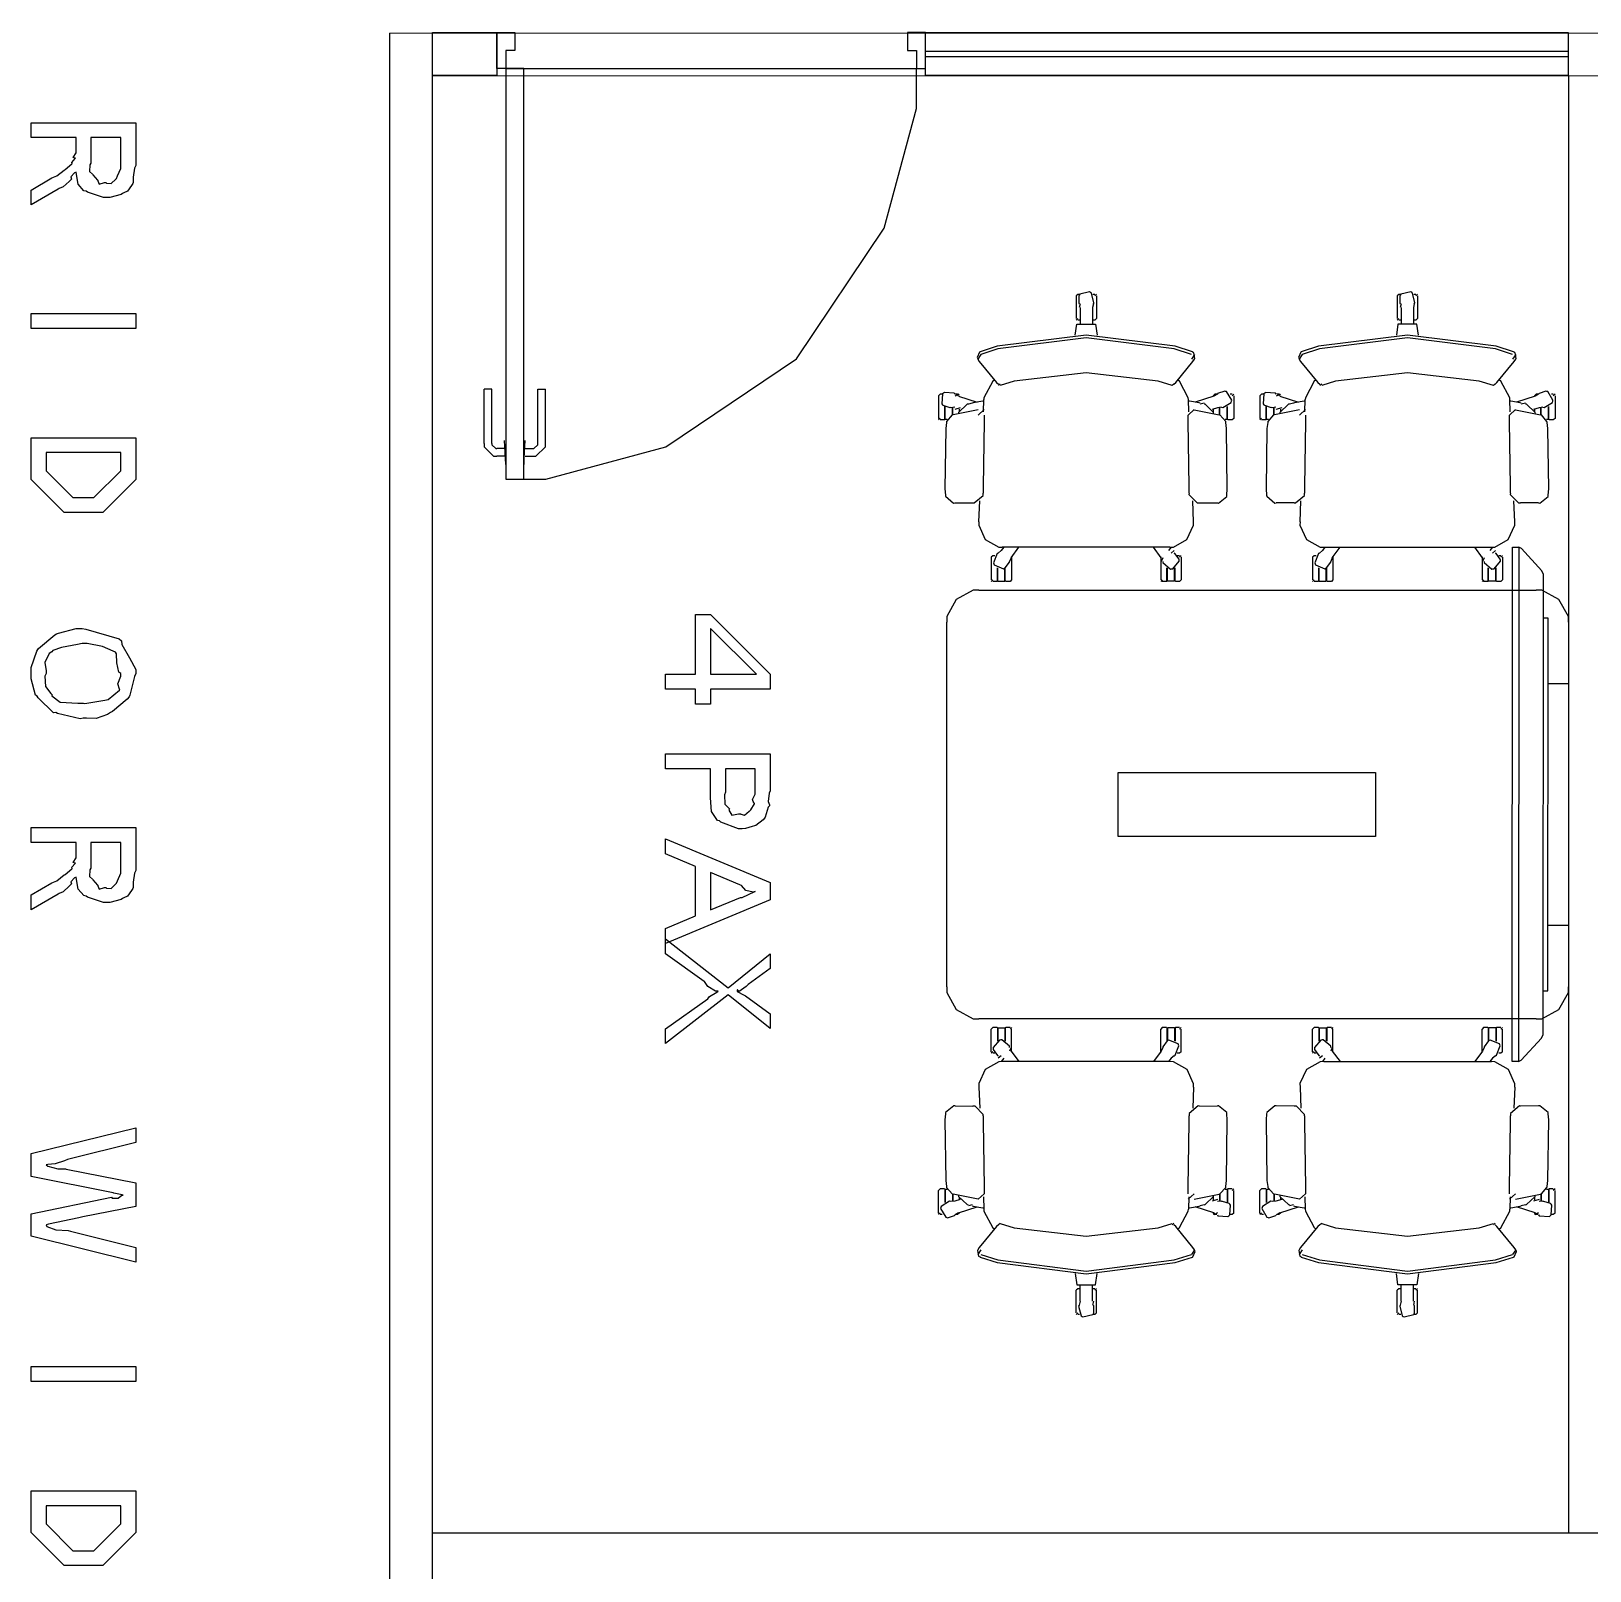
# Model space of a CAD drawing. Extents: x 0 to 23.4, y 0 to 16.5.
# Drawn here: x 12.298 to 13.252, y 6.507 to 7.45 of the extents above; entities that cross this region are included whole.
import ezdxf

# ---------------------------------------------------------------- set-up
doc = ezdxf.new("R2010")
doc.units = 0
doc.layers.get('0').update_dxf_attribs({"linetype": 'CONTINUOUS'})

msp = doc.modelspace()

# ---------------------------------------------------------------- linework, layer by layer
at = {"color": 0}
for points in [[(12.5175, 7.44894), (18.6996, 7.45008)], [(12.5175, 7.44894), (12.5175, 3.95281)], [(12.5438, 7.44894), (12.5438, 3.95281)], [(13.2393, 7.44911), (12.8458, 7.44911)], [(12.8458, 7.42285), (12.8458, 7.44911)], [(13.2393, 7.42285), (13.2393, 7.44911)], [(13.2393, 7.43756), (12.8458, 7.43756)], [(13.2393, 7.4344), (12.8458, 7.4344)], [(12.5888, 7.17578), (12.6133, 7.17578), (12.6867, 7.19558), (12.7667, 7.24946), (12.8205, 7.32943), (12.8403, 7.40283), (12.8403, 7.42731)], [(12.5888, 7.42731), (12.8403, 7.42731)], [(12.5438, 7.42275), (18.6996, 7.42383)], [(13.2393, 7.42285), (12.8458, 7.42285)], [(13.2393, 7.42285), (13.2393, 6.53049)], [(12.9485, 7.28321), (12.9488, 7.28381), (12.9474, 7.28976), (12.9468, 7.2901), (12.9462, 7.29047), (12.9402, 7.28901), (12.9399, 7.28842), (12.9396, 7.28803), (12.9396, 7.28364), (12.9399, 7.28321)], [(13.145, 7.28321), (13.1453, 7.28381), (13.1439, 7.28976), (13.1434, 7.2901), (13.1428, 7.29047), (13.1368, 7.28901), (13.1364, 7.28842), (13.1362, 7.28803), (13.1362, 7.28364), (13.1364, 7.28321)], [(12.9389, 7.2889), (12.9379, 7.28797)], [(12.9379, 7.28797), (12.9379, 7.27408)], [(12.9401, 7.2889), (12.9389, 7.2889)], [(12.9404, 7.28321), (12.9399, 7.28082)], [(12.9485, 7.28321), (12.9479, 7.28082)], [(12.9494, 7.2889), (12.9482, 7.2889)], [(12.9504, 7.2889), (12.9494, 7.28797)], [(12.9504, 7.28797), (12.9504, 7.27408)], [(13.1355, 7.2889), (13.1345, 7.28797)], [(13.1345, 7.28797), (13.1345, 7.27408)], [(13.1367, 7.2889), (13.1355, 7.2889)], [(13.137, 7.28321), (13.1364, 7.28082)], [(13.145, 7.28321), (13.1445, 7.28082)], [(13.146, 7.2889), (13.1448, 7.2889)], [(13.147, 7.2889), (13.146, 7.28797)], [(13.147, 7.28797), (13.147, 7.27408)], [(12.9389, 7.27408), (12.9379, 7.27317)], [(12.9404, 7.27317), (12.9389, 7.27317)], [(12.9404, 7.28082), (12.9404, 7.27072)], [(12.9479, 7.28082), (12.948, 7.27072)], [(12.9494, 7.27317), (12.948, 7.27317)], [(12.9504, 7.27408), (12.9494, 7.27317)], [(13.1355, 7.27408), (13.1345, 7.27317)], [(13.1369, 7.27317), (13.1355, 7.27317)], [(13.137, 7.28082), (13.1369, 7.27072)], [(13.1445, 7.28082), (13.1445, 7.27072)], [(13.146, 7.27317), (13.1445, 7.27317)], [(13.147, 7.27408), (13.146, 7.27317)], [(13.0091, 7.25375), (12.9985, 7.25722), (12.9441, 7.26406), (12.8897, 7.25722), (12.8791, 7.25375)], [(13.0086, 7.25217), (12.998, 7.25558), (12.9441, 7.26237), (12.8901, 7.25558), (12.8797, 7.25217)], [(12.9373, 7.26389), (12.9383, 7.27072), (12.9499, 7.27072), (12.9509, 7.26389)], [(13.2058, 7.25375), (13.1952, 7.25722), (13.1408, 7.26406), (13.0864, 7.25722), (13.0758, 7.25375)], [(13.2052, 7.25217), (13.1948, 7.25558), (13.1408, 7.26237), (13.0869, 7.25558), (13.0764, 7.25217)], [(13.1476, 7.26389), (13.1466, 7.27072), (13.135, 7.27072), (13.134, 7.26389)], [(12.8791, 7.25375), (12.8788, 7.25364), (12.8773, 7.25032), (12.8775, 7.24994), (12.8775, 7.24989), (12.8777, 7.2494), (12.8778, 7.24935)], [(13.0104, 7.24935), (13.0106, 7.24972), (13.01, 7.25319), (13.0097, 7.25342), (13.0096, 7.25347), (13.0091, 7.25375), (13.0091, 7.25375)], [(13.0758, 7.25375), (13.0755, 7.25364), (13.074, 7.25032), (13.0742, 7.24994), (13.0742, 7.24989), (13.0744, 7.2494), (13.0745, 7.24935)], [(13.2071, 7.24935), (13.2074, 7.24972), (13.2067, 7.25319), (13.2064, 7.25342), (13.2063, 7.25347), (13.2058, 7.25375), (13.2058, 7.25375)], [(12.8797, 7.25217), (12.8778, 7.24935)], [(12.8778, 7.24935), (12.8786, 7.24794), (12.8892, 7.23508), (12.8905, 7.23394)], [(12.9977, 7.23394), (12.9989, 7.23508), (13.0095, 7.24794), (13.0104, 7.24935)], [(13.0104, 7.25217), (13.0086, 7.24935)], [(13.0764, 7.25217), (13.0745, 7.24935)], [(13.0745, 7.24935), (13.0754, 7.24794), (13.0859, 7.23508), (13.0872, 7.23394)], [(13.1944, 7.23394), (13.1956, 7.23508), (13.2062, 7.24794), (13.2071, 7.24935)], [(13.2071, 7.25217), (13.2052, 7.24935)], [(12.8879, 7.23649), (12.8869, 7.23579), (12.8815, 7.22569), (12.8814, 7.2245)], [(12.8915, 7.23394), (12.8905, 7.23324)], [(12.9967, 7.23324), (12.9881, 7.23583), (12.9441, 7.241), (12.9001, 7.23583), (12.8915, 7.23324)], [(12.9977, 7.23394), (12.9967, 7.23324)], [(13.0067, 7.2245), (13.0066, 7.22569), (13.0012, 7.23574), (13.0003, 7.23643)], [(13.0846, 7.23643), (13.0837, 7.23574), (13.0783, 7.22569), (13.0782, 7.2245)], [(13.0883, 7.23394), (13.0872, 7.23324)], [(13.1934, 7.23324), (13.1848, 7.23583), (13.1408, 7.241), (13.0968, 7.23583), (13.0883, 7.23324)], [(13.1944, 7.23394), (13.1934, 7.23324)], [(13.2035, 7.2245), (13.2034, 7.22569), (13.198, 7.23579), (13.1971, 7.23649)], [(12.5755, 7.19764), (12.5755, 7.2309)], [(12.5803, 7.2309), (12.5755, 7.2309)], [(12.5803, 7.19764), (12.5803, 7.2309)], [(12.6083, 7.19764), (12.6083, 7.2309)], [(12.6083, 7.2309), (12.6131, 7.2309)], [(12.6131, 7.19764), (12.6131, 7.2309)], [(12.8548, 7.22775), (12.8537, 7.22683)], [(12.8537, 7.22683), (12.8537, 7.21294)], [(12.856, 7.22775), (12.8548, 7.22775)], [(12.8638, 7.22792), (12.8633, 7.22846), (12.8573, 7.22894), (12.8568, 7.22846), (12.8562, 7.22803), (12.8557, 7.22194), (12.8562, 7.2214), (12.8564, 7.22108), (12.8607, 7.21967), (12.8612, 7.21978)], [(12.8659, 7.22792), (12.8638, 7.22667)], [(12.8653, 7.22775), (12.8641, 7.22775)], [(12.8663, 7.22775), (12.8653, 7.22683)], [(12.8659, 7.22667), (12.8773, 7.22304)], [(12.8663, 7.22683), (12.8663, 7.22651)], [(12.8813, 7.22368), (12.8808, 7.22364), (12.8749, 7.22254), (12.8744, 7.22239)], [(12.8812, 7.21696), (12.8815, 7.2245)], [(13.007, 7.21696), (13.0067, 7.2245)], [(13.0138, 7.22239), (13.0132, 7.22254), (13.0074, 7.22364), (13.0068, 7.22368)], [(13.0223, 7.22667), (13.0108, 7.22304)], [(13.0229, 7.22775), (13.0219, 7.22683)], [(13.0219, 7.22683), (13.0219, 7.22651)], [(13.0244, 7.22792), (13.0223, 7.22667)], [(13.0241, 7.22775), (13.0229, 7.22775)], [(13.027, 7.21978), (13.0277, 7.21962), (13.0329, 7.22282), (13.0331, 7.22347), (13.0332, 7.22418), (13.03, 7.22939), (13.0293, 7.22954), (13.0289, 7.22965), (13.0246, 7.22831), (13.0244, 7.22792)], [(13.0335, 7.22775), (13.0323, 7.22775)], [(13.0344, 7.22775), (13.0335, 7.22683)], [(13.0344, 7.22683), (13.0344, 7.21294)], [(13.0514, 7.22775), (13.0505, 7.22683)], [(13.0505, 7.22683), (13.0505, 7.21294)], [(13.0527, 7.22775), (13.0514, 7.22775)], [(13.0605, 7.22792), (13.0601, 7.22846), (13.0539, 7.22894), (13.0534, 7.22846), (13.0529, 7.22803), (13.0524, 7.22194), (13.0529, 7.2214), (13.0532, 7.22108), (13.0574, 7.21967), (13.0579, 7.21978)], [(13.0626, 7.22792), (13.0605, 7.22667)], [(13.062, 7.22775), (13.0608, 7.22775)], [(13.063, 7.22775), (13.062, 7.22683)], [(13.0626, 7.22667), (13.0741, 7.22304)], [(13.063, 7.22683), (13.063, 7.22651)], [(13.0781, 7.22368), (13.0775, 7.22364), (13.0717, 7.22254), (13.0711, 7.22239)], [(13.0779, 7.21696), (13.0782, 7.2245)], [(13.2037, 7.21696), (13.2034, 7.2245)], [(13.2105, 7.22239), (13.2099, 7.22254), (13.2041, 7.22364), (13.2036, 7.22368)], [(13.219, 7.22667), (13.2076, 7.22304)], [(13.2196, 7.22775), (13.2186, 7.22683)], [(13.2186, 7.22683), (13.2186, 7.22651)], [(13.2211, 7.22792), (13.219, 7.22667)], [(13.2209, 7.22775), (13.2196, 7.22775)], [(13.2237, 7.21978), (13.2244, 7.21962), (13.2296, 7.22282), (13.2298, 7.22347), (13.2299, 7.22418), (13.2267, 7.22939), (13.2261, 7.22954), (13.2256, 7.22965), (13.2214, 7.22831), (13.2211, 7.22792)], [(13.2301, 7.22775), (13.2289, 7.22775)], [(13.2312, 7.22775), (13.2301, 7.22683)], [(13.2312, 7.22683), (13.2312, 7.21294)], [(12.8576, 7.21229), (12.8576, 7.22026)], [(12.8578, 7.21229), (12.8578, 7.22017)], [(12.8627, 7.21522), (12.8621, 7.21511), (12.8586, 7.21115), (12.8586, 7.21056)], [(12.8636, 7.21983), (12.8612, 7.21957)], [(12.8622, 7.21511), (12.8622, 7.21983)], [(12.8625, 7.21517), (12.8625, 7.21983)], [(12.878, 7.21832), (12.8627, 7.21522)], [(12.867, 7.21957), (12.8636, 7.21843)], [(12.872, 7.22179), (12.8712, 7.22162), (12.866, 7.21664), (12.8658, 7.21588)], [(12.8663, 7.21869), (12.8663, 7.21701)], [(12.8744, 7.22239), (12.872, 7.22179)], [(12.8817, 7.21838), (12.878, 7.21506)], [(12.8817, 7.21506), (12.8816, 7.2111), (12.8811, 7.17128), (12.8811, 7.16726)], [(13.0102, 7.21838), (13.0065, 7.21506)], [(13.0071, 7.16726), (13.0071, 7.17128), (13.0066, 7.2111), (13.0065, 7.21506)], [(13.0102, 7.21832), (13.0255, 7.21522)], [(13.0163, 7.22239), (13.0138, 7.22179)], [(13.0223, 7.21588), (13.0221, 7.21664), (13.017, 7.22162), (13.0163, 7.22179)], [(13.0246, 7.21957), (13.0212, 7.21843)], [(13.0219, 7.21869), (13.0219, 7.21701)], [(13.027, 7.21983), (13.0246, 7.21957)], [(13.0296, 7.21056), (13.0296, 7.21115), (13.026, 7.21511), (13.0255, 7.21522)], [(13.0258, 7.21517), (13.0258, 7.21983)], [(13.026, 7.21511), (13.026, 7.21983)], [(13.0304, 7.21229), (13.0304, 7.22017)], [(13.0307, 7.21229), (13.0307, 7.22026)], [(13.0543, 7.21229), (13.0543, 7.22026)], [(13.0545, 7.21229), (13.0545, 7.22017)], [(13.0594, 7.21522), (13.0588, 7.21511), (13.0553, 7.21115), (13.0553, 7.21056)], [(13.0603, 7.21983), (13.0579, 7.21957)], [(13.0589, 7.21511), (13.0589, 7.21983)], [(13.0592, 7.21517), (13.0592, 7.21983)], [(13.0748, 7.21832), (13.0594, 7.21522)], [(13.0638, 7.21957), (13.0603, 7.21843)], [(13.0686, 7.22179), (13.0679, 7.22162), (13.0627, 7.21664), (13.0626, 7.21588)], [(13.063, 7.21869), (13.063, 7.21701)], [(13.0711, 7.22239), (13.0686, 7.22179)], [(13.0784, 7.21838), (13.0748, 7.21506)], [(13.0784, 7.21506), (13.0783, 7.2111), (13.0778, 7.17128), (13.0778, 7.16726)], [(13.2069, 7.21838), (13.2032, 7.21506)], [(13.2038, 7.16726), (13.2038, 7.17128), (13.2033, 7.2111), (13.2032, 7.21506)], [(13.2069, 7.21832), (13.2222, 7.21522)], [(13.213, 7.22239), (13.2105, 7.22179)], [(13.2191, 7.21588), (13.2189, 7.21664), (13.2137, 7.22162), (13.213, 7.22179)], [(13.2214, 7.21957), (13.2179, 7.21843)], [(13.2186, 7.21869), (13.2186, 7.21701)], [(13.2237, 7.21983), (13.2214, 7.21957)], [(13.2263, 7.21056), (13.2262, 7.21115), (13.2228, 7.21511), (13.2222, 7.21522)], [(13.2224, 7.21517), (13.2224, 7.21983)], [(13.2227, 7.21511), (13.2227, 7.21983)], [(13.2271, 7.21229), (13.2271, 7.22017)], [(13.2274, 7.21229), (13.2274, 7.22026)], [(12.8548, 7.21294), (12.8537, 7.21203)], [(12.8573, 7.21203), (12.8548, 7.21203)], [(12.8576, 7.21229), (12.8573, 7.21203)], [(12.8586, 7.21056), (12.8582, 7.20688), (12.8576, 7.16982), (12.8579, 7.16607)], [(12.859, 7.21229), (12.8578, 7.21229)], [(13.0304, 7.21229), (13.0292, 7.21229)], [(13.0303, 7.16607), (13.0305, 7.16982), (13.03, 7.20688), (13.0296, 7.21056)], [(13.0309, 7.21229), (13.0307, 7.21203)], [(13.0335, 7.21203), (13.0309, 7.21203)], [(13.0344, 7.21294), (13.0335, 7.21203)], [(13.0514, 7.21294), (13.0505, 7.21203)], [(13.054, 7.21203), (13.0514, 7.21203)], [(13.0543, 7.21229), (13.054, 7.21203)], [(13.0553, 7.21056), (13.0548, 7.20688), (13.0543, 7.16982), (13.0546, 7.16607)], [(13.0557, 7.21229), (13.0545, 7.21229)], [(13.2271, 7.21229), (13.2259, 7.21229)], [(13.227, 7.16607), (13.2273, 7.16982), (13.2267, 7.20688), (13.2263, 7.21056)], [(13.2276, 7.21229), (13.2274, 7.21203)], [(13.2301, 7.21203), (13.2276, 7.21203)], [(13.2312, 7.21294), (13.2301, 7.21203)], [(12.5755, 7.19764), (12.5755, 7.19569), (12.5813, 7.18978), (12.5833, 7.18978)], [(12.5803, 7.19764), (12.5803, 7.19689), (12.5826, 7.19461), (12.5833, 7.19461)], [(12.5888, 7.19954), (12.5888, 7.18485), (12.5879, 7.19954)], [(12.5998, 7.19954), (12.5998, 7.18485), (12.6006, 7.19954)], [(12.6053, 7.18978), (12.6072, 7.18978), (12.6131, 7.19569), (12.6131, 7.19764)], [(12.6053, 7.19461), (12.606, 7.19461), (12.6083, 7.19689), (12.6083, 7.19764)], [(12.5879, 7.19461), (12.5833, 7.19461)], [(12.5879, 7.18978), (12.5833, 7.18978)], [(12.6006, 7.19461), (12.6053, 7.19461)], [(12.6006, 7.18978), (12.6053, 7.18978)], [(12.8748, 7.16135), (12.8755, 7.16129), (12.881, 7.1659), (12.8811, 7.16667), (12.8811, 7.16672), (12.8811, 7.16715), (12.8811, 7.16726)], [(13.0071, 7.16726), (13.007, 7.16644), (13.012, 7.1614), (13.0128, 7.16135), (13.0129, 7.16135), (13.0132, 7.16135), (13.0134, 7.16135)], [(13.0715, 7.16135), (13.0723, 7.16129), (13.0777, 7.1659), (13.0778, 7.16667), (13.0778, 7.16672), (13.0778, 7.16715), (13.0778, 7.16726)], [(13.2038, 7.16726), (13.2037, 7.16644), (13.2087, 7.1614), (13.2095, 7.16135), (13.2096, 7.16135), (13.21, 7.16135), (13.2101, 7.16135)], [(12.8579, 7.16607), (12.858, 7.16536), (12.8629, 7.16118), (12.8637, 7.16124), (12.8637, 7.16124), (12.8638, 7.16124), (12.8638, 7.16124)], [(12.8638, 7.16124), (12.8748, 7.16135)], [(12.8784, 7.14968), (12.8789, 7.1626)], [(13.0098, 7.14968), (13.0093, 7.1626)], [(13.0134, 7.16135), (13.0245, 7.16124)], [(13.0245, 7.16124), (13.0252, 7.16118), (13.0302, 7.16525), (13.0303, 7.16596), (13.0303, 7.16596), (13.0303, 7.16607), (13.0303, 7.16607)], [(13.0546, 7.16607), (13.0547, 7.16536), (13.0596, 7.16118), (13.0604, 7.16124), (13.0604, 7.16124), (13.0604, 7.16124), (13.0604, 7.16124)], [(13.0715, 7.16135), (13.0604, 7.16124)], [(13.0751, 7.14968), (13.0756, 7.1626)], [(13.2065, 7.14968), (13.206, 7.1626)], [(13.2211, 7.16124), (13.2101, 7.16135)], [(13.2211, 7.16124), (13.2218, 7.16118), (13.2269, 7.16525), (13.227, 7.16596), (13.227, 7.16596), (13.227, 7.16607), (13.227, 7.16607)], [(12.8784, 7.14968), (12.8783, 7.14763), (12.8823, 7.13894), (12.8906, 7.13422), (12.8927, 7.13411), (12.8927, 7.13411), (12.8927, 7.13411), (12.8927, 7.13411)], [(12.9954, 7.13411), (12.9975, 7.13422), (13.0058, 7.13894), (13.0099, 7.14757), (13.0098, 7.14963), (13.0098, 7.14963), (13.0098, 7.14968), (13.0098, 7.14968)], [(13.0751, 7.14968), (13.075, 7.14763), (13.079, 7.13894), (13.0873, 7.13422), (13.0894, 7.13411), (13.0894, 7.13411), (13.0895, 7.13411), (13.0895, 7.13411)], [(13.1922, 7.13411), (13.1942, 7.13422), (13.2025, 7.13894), (13.2066, 7.14757), (13.2065, 7.14963), (13.2065, 7.14963), (13.2065, 7.14968), (13.2065, 7.14968)], [(12.8869, 7.12896), (12.8859, 7.12799)], [(12.8882, 7.12896), (12.8869, 7.12896)], [(12.8903, 7.13049), (12.8896, 7.13021), (12.8873, 7.12457), (12.8876, 7.12392), (12.8878, 7.12332), (12.8934, 7.12099), (12.8941, 7.12121), (12.8945, 7.12142), (12.8971, 7.125), (12.8972, 7.12543)], [(12.8921, 7.13206), (12.8903, 7.13049)], [(12.8936, 7.13411), (12.8921, 7.13206)], [(12.9954, 7.13411), (12.8926, 7.13411)], [(12.8981, 7.12765), (12.9029, 7.13411)], [(12.9901, 7.12765), (12.9853, 7.13411)], [(12.991, 7.12543), (12.991, 7.12478), (12.9957, 7.12076), (12.9964, 7.12082), (12.9971, 7.12088), (13.0011, 7.1256), (13.001, 7.12625), (13.001, 7.12674), (12.9984, 7.13032), (12.9979, 7.13049)], [(12.9961, 7.13411), (12.9946, 7.13206)], [(12.9979, 7.13206), (12.9961, 7.13049)], [(13.0013, 7.12896), (12.9999, 7.12896)], [(13.0023, 7.12896), (13.0013, 7.12799)], [(13.0837, 7.12896), (13.0826, 7.12799)], [(13.085, 7.12896), (13.0837, 7.12896)], [(13.087, 7.13049), (13.0863, 7.13021), (13.084, 7.12457), (13.0842, 7.12392), (13.0845, 7.12332), (13.0902, 7.12099), (13.0908, 7.12121), (13.0913, 7.12142), (13.0939, 7.125), (13.0939, 7.12543)], [(13.0888, 7.13206), (13.087, 7.13049)], [(13.0903, 7.13411), (13.0888, 7.13206)], [(13.0895, 7.13411), (13.1923, 7.13411)], [(13.0948, 7.12765), (13.0996, 7.13411)], [(13.1868, 7.12765), (13.182, 7.13411)], [(13.1877, 7.12543), (13.1878, 7.12478), (13.1924, 7.12076), (13.1931, 7.12082), (13.1938, 7.12088), (13.1977, 7.1256), (13.1977, 7.12625), (13.1976, 7.12674), (13.1951, 7.13032), (13.1947, 7.13049)], [(13.1928, 7.13411), (13.1913, 7.13206)], [(13.1947, 7.13206), (13.1928, 7.13049)], [(13.198, 7.12896), (13.1967, 7.12896)], [(13.199, 7.12896), (13.198, 7.12799)], [(13.2088, 6.81917), (13.205, 6.81917), (13.2052, 7.13417), (13.209, 7.13417)], [(13.209, 7.13417), (13.2088, 6.81917)], [(13.2238, 7.11789), (13.2231, 7.11968), (13.2107, 7.13336), (13.209, 7.13417)], [(12.8859, 7.12799), (12.8859, 7.11415)], [(12.8898, 7.11344), (12.8898, 7.12147)], [(12.89, 7.11344), (12.89, 7.12131)], [(12.8944, 7.11344), (12.8944, 7.12131)], [(12.8946, 7.11344), (12.8946, 7.12147)], [(12.8981, 7.12765), (12.8972, 7.12543)], [(12.8984, 7.12815), (12.8984, 7.11415)], [(12.9898, 7.12815), (12.9898, 7.11415)], [(12.991, 7.12765), (12.9901, 7.12543)], [(12.9935, 7.11344), (12.9935, 7.12147)], [(12.9938, 7.11344), (12.9938, 7.12131)], [(12.9982, 7.11344), (12.9982, 7.12131)], [(12.9985, 7.11344), (12.9985, 7.12147)], [(13.0023, 7.12799), (13.0023, 7.11415)], [(13.0826, 7.12799), (13.0826, 7.11415)], [(13.0865, 7.11344), (13.0865, 7.12147)], [(13.0867, 7.11344), (13.0867, 7.12131)], [(13.0911, 7.11344), (13.0911, 7.12131)], [(13.0914, 7.11344), (13.0914, 7.12147)], [(13.0948, 7.12765), (13.0939, 7.12543)], [(13.0952, 7.12815), (13.0952, 7.11415)], [(13.1865, 7.12815), (13.1865, 7.11415)], [(13.1877, 7.12765), (13.1868, 7.12543)], [(13.1903, 7.11344), (13.1903, 7.12147)], [(13.1905, 7.11344), (13.1905, 7.12131)], [(13.1949, 7.11344), (13.1949, 7.12131)], [(13.1952, 7.11344), (13.1952, 7.12147)], [(13.199, 7.12799), (13.199, 7.11415)], [(12.8869, 7.11415), (12.8859, 7.11317)], [(12.8895, 7.11317), (12.8869, 7.11317)], [(12.8898, 7.11344), (12.8895, 7.11317)], [(12.89, 7.11344), (12.8944, 7.11344)], [(12.8949, 7.11344), (12.8946, 7.11317)], [(12.8975, 7.11317), (12.8949, 7.11317)], [(12.8984, 7.11415), (12.8975, 7.11317)], [(12.9907, 7.11415), (12.9898, 7.11317)], [(12.9933, 7.11317), (12.9907, 7.11317)], [(12.9935, 7.11344), (12.9933, 7.11317)], [(12.9982, 7.11344), (12.9938, 7.11344)], [(12.9987, 7.11344), (12.9985, 7.11317)], [(13.0013, 7.11317), (12.9987, 7.11317)], [(13.0023, 7.11415), (13.0013, 7.11317)], [(13.0837, 7.11415), (13.0826, 7.11317)], [(13.0862, 7.11317), (13.0837, 7.11317)], [(13.0865, 7.11344), (13.0862, 7.11317)], [(13.0867, 7.11344), (13.0911, 7.11344)], [(13.0916, 7.11344), (13.0914, 7.11317)], [(13.0942, 7.11317), (13.0916, 7.11317)], [(13.0952, 7.11415), (13.0942, 7.11317)], [(13.1874, 7.11415), (13.1865, 7.11317)], [(13.19, 7.11317), (13.1874, 7.11317)], [(13.1903, 7.11344), (13.19, 7.11317)], [(13.1949, 7.11344), (13.1905, 7.11344)], [(13.1954, 7.11344), (13.1952, 7.11317)], [(13.198, 7.11317), (13.1954, 7.11317)], [(13.199, 7.11415), (13.198, 7.11317)], [(13.2238, 7.11789), (13.2236, 6.83544)], [(12.8784, 7.10786), (12.8749, 7.10786), (12.8645, 7.10211), (12.8587, 7.09169), (12.8587, 7.08817)], [(12.8784, 7.10786), (13.2196, 7.10786)], [(13.2393, 7.08817), (13.2393, 7.09169), (13.2335, 7.10211), (13.2231, 7.10786), (13.2196, 7.10786)], [(12.8587, 6.86507), (12.8587, 7.08817)], [(13.2393, 7.08817), (13.2393, 6.86507)], [(12.8587, 6.86507), (12.8587, 6.8616), (12.8645, 6.85118), (12.8749, 6.84543), (12.8784, 6.84543)], [(13.2196, 6.84543), (13.2231, 6.84543), (13.2335, 6.85118), (13.2393, 6.8616), (13.2393, 6.86507)], [(13.2196, 6.84543), (12.8784, 6.84543)], [(12.8869, 6.84011), (12.8859, 6.83914)], [(12.8859, 6.82525), (12.8859, 6.83914)], [(12.8895, 6.84011), (12.8869, 6.84011)], [(12.8972, 6.82785), (12.8971, 6.82856), (12.8925, 6.83251), (12.8918, 6.83247), (12.8911, 6.83242), (12.8872, 6.82775), (12.8872, 6.82704), (12.8872, 6.82661), (12.8898, 6.82303), (12.8903, 6.82281)], [(12.8898, 6.84011), (12.8895, 6.83985)], [(12.8898, 6.83985), (12.8898, 6.83182)], [(12.89, 6.83985), (12.89, 6.83197)], [(12.89, 6.83985), (12.8944, 6.83985)], [(12.8944, 6.83985), (12.8944, 6.83197)], [(12.8949, 6.84011), (12.8946, 6.83985)], [(12.8946, 6.83985), (12.8946, 6.83182)], [(12.8975, 6.84011), (12.8949, 6.84011)], [(12.8984, 6.84011), (12.8975, 6.83914)], [(12.8984, 6.82514), (12.8984, 6.83914)], [(12.9907, 6.84011), (12.9898, 6.83914)], [(12.9898, 6.82514), (12.9898, 6.83914)], [(12.9933, 6.84011), (12.9907, 6.84011)], [(12.9935, 6.84011), (12.9933, 6.83985)], [(12.9935, 6.83985), (12.9935, 6.83182)], [(12.9982, 6.83985), (12.9938, 6.83985)], [(12.9938, 6.83985), (12.9938, 6.83197)], [(12.9982, 6.83985), (12.9982, 6.83197)], [(12.9987, 6.84011), (12.9985, 6.83985)], [(12.9985, 6.83985), (12.9985, 6.83182)], [(13.0013, 6.84011), (12.9987, 6.84011)], [(13.0023, 6.84011), (13.0013, 6.83914)], [(13.0023, 6.82525), (13.0023, 6.83914)], [(13.0837, 6.84011), (13.0826, 6.83914)], [(13.0826, 6.82525), (13.0826, 6.83914)], [(13.0862, 6.84011), (13.0837, 6.84011)], [(13.0939, 6.82785), (13.0939, 6.82856), (13.0891, 6.83251), (13.0885, 6.83247), (13.0878, 6.83242), (13.0838, 6.82775), (13.0839, 6.82704), (13.0839, 6.82661), (13.0865, 6.82303), (13.087, 6.82281)], [(13.0865, 6.84011), (13.0862, 6.83985)], [(13.0865, 6.83985), (13.0865, 6.83182)], [(13.0867, 6.83985), (13.0911, 6.83985)], [(13.0867, 6.83985), (13.0867, 6.83197)], [(13.0911, 6.83985), (13.0911, 6.83197)], [(13.0916, 6.84011), (13.0914, 6.83985)], [(13.0914, 6.83985), (13.0914, 6.83182)], [(13.0942, 6.84011), (13.0916, 6.84011)], [(13.0952, 6.84011), (13.0942, 6.83914)], [(13.0952, 6.82514), (13.0952, 6.83914)], [(13.1874, 6.84011), (13.1865, 6.83914)], [(13.1865, 6.82514), (13.1865, 6.83914)], [(13.19, 6.84011), (13.1874, 6.84011)], [(13.1903, 6.84011), (13.19, 6.83985)], [(13.1903, 6.83985), (13.1903, 6.83182)], [(13.1905, 6.83985), (13.1905, 6.83197)], [(13.1949, 6.83985), (13.1905, 6.83985)], [(13.1949, 6.83985), (13.1949, 6.83197)], [(13.1954, 6.84011), (13.1952, 6.83985)], [(13.1952, 6.83985), (13.1952, 6.83182)], [(13.198, 6.84011), (13.1954, 6.84011)], [(13.199, 6.84011), (13.198, 6.83914)], [(13.199, 6.82525), (13.199, 6.83914)], [(13.2088, 6.81917), (13.2104, 6.81999), (13.2229, 6.83365), (13.2236, 6.83544)], [(12.8869, 6.82525), (12.8859, 6.82433)], [(12.8882, 6.82433), (12.8869, 6.82433)], [(12.8981, 6.82785), (12.8972, 6.82563)], [(12.8981, 6.82563), (12.9029, 6.81917)], [(12.9901, 6.82563), (12.9853, 6.81917)], [(12.991, 6.82785), (12.9901, 6.82563)], [(12.9979, 6.82281), (12.9985, 6.82308), (13.0009, 6.82878), (13.0007, 6.82938), (13.0004, 6.83003), (12.9947, 6.83236), (12.9941, 6.83208), (12.9937, 6.83192), (12.991, 6.82835), (12.991, 6.82785)], [(13.0013, 6.82433), (12.9999, 6.82433)], [(13.0023, 6.82525), (13.0013, 6.82433)], [(13.0837, 6.82525), (13.0826, 6.82433)], [(13.085, 6.82433), (13.0837, 6.82433)], [(13.0948, 6.82785), (13.0939, 6.82563)], [(13.0948, 6.82563), (13.0996, 6.81917)], [(13.1868, 6.82563), (13.182, 6.81917)], [(13.1877, 6.82785), (13.1868, 6.82563)], [(13.1947, 6.82281), (13.1953, 6.82308), (13.1976, 6.82878), (13.1974, 6.82938), (13.1971, 6.83003), (13.1914, 6.83236), (13.1908, 6.83208), (13.1904, 6.83192), (13.1877, 6.82835), (13.1877, 6.82785)], [(13.198, 6.82433), (13.1967, 6.82433)], [(13.199, 6.82525), (13.198, 6.82433)], [(12.8927, 6.81917), (12.8907, 6.81912), (12.8823, 6.8144), (12.8783, 6.80572), (12.8784, 6.80365), (12.8784, 6.80365), (12.8784, 6.8036), (12.8784, 6.8036)], [(12.8921, 6.82281), (12.8903, 6.82124)], [(12.8936, 6.82124), (12.8921, 6.81917)], [(12.9954, 6.81917), (12.8926, 6.81917)], [(12.9961, 6.82124), (12.9946, 6.81917)], [(13.0098, 6.8036), (13.0099, 6.80567), (13.0059, 6.81435), (12.9976, 6.81912), (12.9955, 6.81917), (12.9955, 6.81917), (12.9954, 6.81917), (12.9954, 6.81917)], [(12.9979, 6.82281), (12.9961, 6.82124)], [(13.0895, 6.81917), (13.0874, 6.81912), (13.079, 6.8144), (13.075, 6.80572), (13.0751, 6.80365), (13.0751, 6.80365), (13.0751, 6.8036), (13.0751, 6.8036)], [(13.0888, 6.82281), (13.087, 6.82124)], [(13.0903, 6.82124), (13.0888, 6.81917)], [(13.0895, 6.81917), (13.1923, 6.81917)], [(13.1928, 6.82124), (13.1913, 6.81917)], [(13.2065, 6.8036), (13.2066, 6.80567), (13.2026, 6.81435), (13.1943, 6.81912), (13.1922, 6.81917), (13.1922, 6.81917), (13.1922, 6.81917), (13.1922, 6.81917)], [(13.1947, 6.82281), (13.1928, 6.82124)], [(12.8784, 6.8036), (12.8789, 6.79069)], [(13.0098, 6.8036), (13.0093, 6.79069)], [(13.0751, 6.8036), (13.0756, 6.79069)], [(13.2065, 6.8036), (13.206, 6.79069)], [(12.8579, 6.78722), (12.8576, 6.78353), (12.8582, 6.74642), (12.8586, 6.74274)], [(12.8638, 6.79204), (12.863, 6.79215), (12.858, 6.78808), (12.8579, 6.78733), (12.8579, 6.78733), (12.8579, 6.78722), (12.8579, 6.78722)], [(12.8638, 6.79204), (12.8748, 6.79194)], [(12.8811, 6.78603), (12.8811, 6.78683), (12.8762, 6.79194), (12.8754, 6.79194), (12.8754, 6.79194), (12.8749, 6.79194), (12.8748, 6.79194)], [(12.8811, 6.78603), (12.8811, 6.78207), (12.8816, 6.74224), (12.8817, 6.73822)], [(13.0065, 6.73822), (13.0066, 6.74224), (13.0071, 6.78207), (13.0071, 6.78603)], [(13.0134, 6.79194), (13.0126, 6.79204), (13.0072, 6.78743), (13.0071, 6.78662), (13.0071, 6.78651), (13.0071, 6.78618), (13.0071, 6.78603)], [(13.0134, 6.79194), (13.0245, 6.79204)], [(13.0303, 6.78722), (13.0302, 6.78797), (13.0252, 6.79215), (13.0245, 6.79204), (13.0245, 6.79204), (13.0245, 6.79204), (13.0245, 6.79204)], [(13.0296, 6.74274), (13.03, 6.74642), (13.0305, 6.78353), (13.0303, 6.78722)], [(13.0546, 6.78722), (13.0543, 6.78353), (13.0548, 6.74642), (13.0553, 6.74274)], [(13.0604, 6.79204), (13.0597, 6.79215), (13.0547, 6.78808), (13.0546, 6.78733), (13.0546, 6.78733), (13.0546, 6.78722), (13.0546, 6.78722)], [(13.0715, 6.79194), (13.0604, 6.79204)], [(13.0778, 6.78603), (13.0778, 6.78683), (13.0729, 6.79194), (13.0721, 6.79194), (13.0719, 6.79194), (13.0716, 6.79194), (13.0715, 6.79194)], [(13.0778, 6.78603), (13.0778, 6.78207), (13.0783, 6.74224), (13.0784, 6.73822)], [(13.2032, 6.73822), (13.2033, 6.74224), (13.2038, 6.78207), (13.2038, 6.78603)], [(13.2101, 6.79194), (13.2093, 6.79204), (13.2039, 6.78743), (13.2038, 6.78662), (13.2038, 6.78662), (13.2038, 6.78618), (13.2038, 6.78603)], [(13.2211, 6.79204), (13.2101, 6.79194)], [(13.227, 6.78722), (13.2269, 6.78797), (13.2219, 6.79215), (13.2212, 6.79204), (13.2212, 6.79204), (13.2211, 6.79204), (13.2211, 6.79204)], [(13.2263, 6.74274), (13.2267, 6.74642), (13.2273, 6.78353), (13.227, 6.78722)], [(12.8548, 6.74126), (12.8537, 6.74035)], [(12.8537, 6.72646), (12.8537, 6.74035)], [(12.8573, 6.74126), (12.8548, 6.74126)], [(12.8576, 6.74126), (12.8573, 6.741)], [(12.8576, 6.741), (12.8576, 6.73301)], [(12.8578, 6.741), (12.8578, 6.73313)], [(12.859, 6.741), (12.8578, 6.741)], [(12.8586, 6.74274), (12.8586, 6.74219), (12.8621, 6.73817), (12.8627, 6.73801)], [(12.8622, 6.73817), (12.8622, 6.73346)], [(12.8625, 6.73807), (12.8625, 6.73346)], [(12.878, 6.73497), (12.8627, 6.73801)], [(12.8658, 6.73742), (12.866, 6.73671), (12.8712, 6.73172), (12.872, 6.7315)], [(12.8817, 6.73822), (12.878, 6.73492)], [(13.0102, 6.73822), (13.0065, 6.73492)], [(13.0102, 6.73497), (13.0255, 6.73801)], [(13.0163, 6.7315), (13.017, 6.73172), (13.0221, 6.73671), (13.0223, 6.73742)], [(13.0255, 6.73801), (13.026, 6.73817), (13.0296, 6.74219), (13.0296, 6.74274)], [(13.0258, 6.73807), (13.0258, 6.73346)], [(13.026, 6.73817), (13.026, 6.73346)], [(13.0304, 6.741), (13.0292, 6.741)], [(13.0304, 6.741), (13.0304, 6.73313)], [(13.0309, 6.74126), (13.0307, 6.741)], [(13.0307, 6.741), (13.0307, 6.73301)], [(13.0335, 6.74126), (13.0309, 6.74126)], [(13.0344, 6.74126), (13.0335, 6.74035)], [(13.0344, 6.72646), (13.0344, 6.74035)], [(13.0514, 6.74126), (13.0505, 6.74035)], [(13.0505, 6.72646), (13.0505, 6.74035)], [(13.054, 6.74126), (13.0514, 6.74126)], [(13.0543, 6.74126), (13.054, 6.741)], [(13.0543, 6.741), (13.0543, 6.73301)], [(13.0557, 6.741), (13.0545, 6.741)], [(13.0545, 6.741), (13.0545, 6.73313)], [(13.0553, 6.74274), (13.0553, 6.74219), (13.0588, 6.73817), (13.0594, 6.73801)], [(13.0589, 6.73817), (13.0589, 6.73346)], [(13.0592, 6.73807), (13.0592, 6.73346)], [(13.0748, 6.73497), (13.0594, 6.73801)], [(13.0626, 6.73742), (13.0627, 6.73671), (13.0679, 6.73172), (13.0686, 6.7315)], [(13.0784, 6.73822), (13.0748, 6.73492)], [(13.2069, 6.73822), (13.2032, 6.73492)], [(13.2069, 6.73497), (13.2222, 6.73801)], [(13.213, 6.7315), (13.2137, 6.73172), (13.2189, 6.73671), (13.2191, 6.73742)], [(13.2222, 6.73801), (13.2228, 6.73817), (13.2262, 6.74219), (13.2263, 6.74274)], [(13.2224, 6.73807), (13.2224, 6.73346)], [(13.2227, 6.73817), (13.2227, 6.73346)], [(13.2271, 6.741), (13.2259, 6.741)], [(13.2271, 6.741), (13.2271, 6.73313)], [(13.2276, 6.74126), (13.2274, 6.741)], [(13.2274, 6.741), (13.2274, 6.73301)], [(13.2301, 6.74126), (13.2276, 6.74126)], [(13.2312, 6.74126), (13.2301, 6.74035)], [(13.2312, 6.72646), (13.2312, 6.74035)], [(12.8612, 6.73351), (12.8605, 6.73367), (12.8553, 6.73053), (12.8551, 6.72982), (12.855, 6.72917), (12.8581, 6.7239), (12.8588, 6.72374), (12.8593, 6.72364), (12.8635, 6.72504), (12.8638, 6.72537)], [(12.8636, 6.73372), (12.8612, 6.73346)], [(12.867, 6.73486), (12.8636, 6.73372)], [(12.8659, 6.72661), (12.8773, 6.73025)], [(12.8663, 6.73622), (12.8663, 6.7346)], [(12.8744, 6.7315), (12.872, 6.7309)], [(12.8744, 6.7309), (12.8749, 6.73079), (12.8808, 6.72971), (12.8813, 6.7296)], [(12.8812, 6.73633), (12.8815, 6.72879)], [(12.8814, 6.72879), (12.8815, 6.7276), (12.8869, 6.7175), (12.8879, 6.71679)], [(13.0003, 6.71685), (13.0012, 6.71756), (13.0066, 6.72765), (13.0067, 6.72879)], [(13.007, 6.73633), (13.0067, 6.72879)], [(13.0068, 6.7296), (13.0074, 6.72971), (13.0132, 6.73079), (13.0138, 6.7309)], [(13.0223, 6.72661), (13.0108, 6.73025)], [(13.0163, 6.7315), (13.0138, 6.7309)], [(13.0246, 6.73486), (13.0212, 6.73372)], [(13.0219, 6.73622), (13.0219, 6.7346)], [(13.0244, 6.72537), (13.0248, 6.72488), (13.0309, 6.72439), (13.0315, 6.72483), (13.032, 6.72532), (13.0324, 6.73139), (13.032, 6.73188), (13.0317, 6.73226), (13.0275, 6.73361), (13.027, 6.73351)], [(13.027, 6.73372), (13.0246, 6.73346)], [(13.0579, 6.73351), (13.0572, 6.73367), (13.052, 6.73053), (13.0519, 6.72982), (13.0517, 6.72917), (13.0548, 6.7239), (13.0556, 6.72374), (13.056, 6.72364), (13.0602, 6.72504), (13.0605, 6.72537)], [(13.0603, 6.73372), (13.0579, 6.73346)], [(13.0638, 6.73486), (13.0603, 6.73372)], [(13.0626, 6.72661), (13.0741, 6.73025)], [(13.063, 6.73622), (13.063, 6.7346)], [(13.0711, 6.7315), (13.0686, 6.7309)], [(13.0711, 6.7309), (13.0717, 6.73079), (13.0775, 6.72971), (13.0781, 6.7296)], [(13.0779, 6.73633), (13.0782, 6.72879)], [(13.0782, 6.72879), (13.0783, 6.72765), (13.0837, 6.71756), (13.0846, 6.71685)], [(13.1971, 6.71679), (13.198, 6.7175), (13.2034, 6.7276), (13.2035, 6.72879)], [(13.2037, 6.73633), (13.2034, 6.72879)], [(13.2036, 6.7296), (13.2041, 6.72971), (13.2099, 6.73079), (13.2105, 6.7309)], [(13.219, 6.72661), (13.2076, 6.73025)], [(13.213, 6.7315), (13.2105, 6.7309)], [(13.2214, 6.73486), (13.2179, 6.73372)], [(13.2186, 6.73622), (13.2186, 6.7346)], [(13.2211, 6.72537), (13.2215, 6.72488), (13.2277, 6.72439), (13.2282, 6.72483), (13.2287, 6.72532), (13.2292, 6.73139), (13.2287, 6.73188), (13.2284, 6.73226), (13.2242, 6.73361), (13.2237, 6.73351)], [(13.2237, 6.73372), (13.2214, 6.73346)], [(12.8548, 6.72646), (12.8537, 6.72553)], [(12.856, 6.72553), (12.8548, 6.72553)], [(12.8659, 6.72661), (12.8638, 6.72537)], [(12.8653, 6.72553), (12.8641, 6.72553)], [(12.8663, 6.72646), (12.8653, 6.72553)], [(12.8663, 6.72678), (12.8663, 6.72646)], [(12.8905, 6.71935), (12.8892, 6.71821), (12.8786, 6.70535), (12.8778, 6.70394)], [(12.8915, 6.72006), (12.8905, 6.71935)], [(12.8915, 6.72006), (12.9001, 6.7175), (12.9441, 6.71229), (12.9881, 6.7175), (12.9967, 6.72006)], [(12.9977, 6.72006), (12.9967, 6.71935)], [(13.0104, 6.70394), (13.0095, 6.70535), (12.9989, 6.71821), (12.9977, 6.71935)], [(13.0219, 6.72678), (13.0219, 6.72646)], [(13.0229, 6.72646), (13.0219, 6.72553)], [(13.0244, 6.72661), (13.0223, 6.72537)], [(13.0241, 6.72553), (13.0229, 6.72553)], [(13.0335, 6.72553), (13.0323, 6.72553)], [(13.0344, 6.72646), (13.0335, 6.72553)], [(13.0514, 6.72646), (13.0505, 6.72553)], [(13.0527, 6.72553), (13.0514, 6.72553)], [(13.0626, 6.72661), (13.0605, 6.72537)], [(13.062, 6.72553), (13.0608, 6.72553)], [(13.063, 6.72646), (13.062, 6.72553)], [(13.063, 6.72678), (13.063, 6.72646)], [(13.0872, 6.71935), (13.0859, 6.71821), (13.0754, 6.70535), (13.0745, 6.70394)], [(13.0883, 6.72006), (13.0872, 6.71935)], [(13.0883, 6.72006), (13.0968, 6.7175), (13.1408, 6.71229), (13.1848, 6.7175), (13.1934, 6.72006)], [(13.1944, 6.72006), (13.1934, 6.71935)], [(13.2071, 6.70394), (13.2062, 6.70535), (13.1956, 6.71821), (13.1944, 6.71935)], [(13.2186, 6.72678), (13.2186, 6.72646)], [(13.2196, 6.72646), (13.2186, 6.72553)], [(13.2211, 6.72661), (13.219, 6.72537)], [(13.2209, 6.72553), (13.2196, 6.72553)], [(13.2301, 6.72553), (13.2289, 6.72553)], [(13.2312, 6.72646), (13.2301, 6.72553)], [(12.8778, 6.70394), (12.8776, 6.70361), (12.8782, 6.70014), (12.8785, 6.69987), (12.8786, 6.69987), (12.8791, 6.6996), (12.8791, 6.69954)], [(12.8797, 6.70394), (12.8778, 6.70111)], [(12.8791, 6.69954), (12.8897, 6.69613), (12.9441, 6.68929), (12.9985, 6.69613), (13.0091, 6.69954)], [(12.8797, 6.70111), (12.8901, 6.69775), (12.9441, 6.69092), (12.998, 6.69775), (13.0086, 6.70111)], [(13.0104, 6.70394), (13.0086, 6.70111)], [(13.0091, 6.69954), (13.0094, 6.69971), (13.0108, 6.70296), (13.0107, 6.70335), (13.0107, 6.7034), (13.0104, 6.70389), (13.0104, 6.70394)], [(13.0745, 6.70394), (13.0742, 6.70361), (13.0749, 6.70014), (13.0753, 6.69987), (13.0753, 6.69987), (13.0758, 6.6996), (13.0758, 6.69954)], [(13.0764, 6.70394), (13.0745, 6.70111)], [(13.0758, 6.69954), (13.0864, 6.69613), (13.1408, 6.68929), (13.1952, 6.69613), (13.2058, 6.69954)], [(13.0764, 6.70111), (13.0869, 6.69775), (13.1408, 6.69092), (13.1948, 6.69775), (13.2052, 6.70111)], [(13.2071, 6.70394), (13.2052, 6.70111)], [(13.2058, 6.69954), (13.2061, 6.69971), (13.2076, 6.70296), (13.2075, 6.70335), (13.2074, 6.7034), (13.2071, 6.70389), (13.2071, 6.70394)], [(12.9373, 6.6894), (12.9383, 6.68257), (12.9499, 6.68257), (12.9509, 6.6894)], [(13.1476, 6.6894), (13.1466, 6.68257), (13.135, 6.68257), (13.134, 6.6894)], [(12.9389, 6.68012), (12.9379, 6.67919)], [(12.9404, 6.68012), (12.9389, 6.68012)], [(12.9404, 6.67247), (12.9404, 6.68257)], [(12.9479, 6.67247), (12.948, 6.68257)], [(12.9494, 6.68012), (12.948, 6.68012)], [(12.9504, 6.68012), (12.9494, 6.67919)], [(13.1355, 6.68012), (13.1345, 6.67919)], [(13.1369, 6.68012), (13.1355, 6.68012)], [(13.137, 6.67247), (13.1369, 6.68257)], [(13.1445, 6.67247), (13.1445, 6.68257)], [(13.146, 6.68012), (13.1445, 6.68012)], [(13.147, 6.68012), (13.146, 6.67919)], [(12.9379, 6.66531), (12.9379, 6.67919)], [(12.9404, 6.67247), (12.9399, 6.67008)], [(12.9485, 6.67247), (12.9479, 6.67008)], [(12.9504, 6.66531), (12.9504, 6.67919)], [(13.1345, 6.66531), (13.1345, 6.67919)], [(13.137, 6.67247), (13.1364, 6.67008)], [(13.145, 6.67247), (13.1445, 6.67008)], [(13.147, 6.66531), (13.147, 6.67919)], [(12.9389, 6.66531), (12.9379, 6.66439)], [(12.9401, 6.66439), (12.9389, 6.66439)], [(12.9399, 6.67008), (12.9395, 6.66954), (12.941, 6.66357), (12.9416, 6.66319), (12.9421, 6.66287), (12.9481, 6.66428), (12.9485, 6.66488), (12.9487, 6.66531), (12.9487, 6.66971), (12.9485, 6.67008)], [(12.9494, 6.66439), (12.9482, 6.66439)], [(12.9504, 6.66531), (12.9494, 6.66439)], [(13.1355, 6.66531), (13.1345, 6.66439)], [(13.1367, 6.66439), (13.1355, 6.66439)], [(13.1364, 6.67008), (13.1361, 6.66954), (13.1375, 6.66357), (13.1381, 6.66319), (13.1387, 6.66287), (13.1446, 6.66428), (13.145, 6.66488), (13.1452, 6.66531), (13.1452, 6.66971), (13.145, 6.67008)], [(13.146, 6.66439), (13.1448, 6.66439)], [(13.147, 6.66531), (13.146, 6.66439)], [(13.9613, 6.53049), (12.5438, 6.53049)]]:
    msp.add_lwpolyline(points, dxfattribs=at)
for points in [[(12.5833, 7.42296), (12.544, 7.42296), (12.544, 7.44917), (12.5833, 7.44917), (12.5833, 7.42296)], [(12.5833, 7.44917), (12.5943, 7.44917), (12.5943, 7.43826), (12.5888, 7.43826), (12.5888, 7.42731), (12.5833, 7.42731), (12.5833, 7.44917)], [(12.8458, 7.44917), (12.8348, 7.44917), (12.8348, 7.43826), (12.8403, 7.43826), (12.8403, 7.42731), (12.8458, 7.42731), (12.8458, 7.44917)], [(12.5888, 7.42731), (12.5888, 7.17578), (12.5998, 7.17578), (12.5998, 7.42731), (12.5888, 7.42731)], [(12.2982, 7.39404), (12.3622, 7.39404), (12.3622, 7.36778), (12.3615, 7.36615), (12.3607, 7.36068), (12.3607, 7.35736), (12.3605, 7.35672), (12.3597, 7.35553), (12.3572, 7.35215), (12.3549, 7.35101), (12.3542, 7.35064), (12.3533, 7.34999), (12.3463, 7.34825), (12.344, 7.34825), (12.3424, 7.34819), (12.3326, 7.35151), (12.3318, 7.35215), (12.3305, 7.35243), (12.327, 7.35633), (12.3259, 7.36236), (12.3257, 7.36367), (12.3248, 7.36328), (12.3224, 7.36094), (12.3229, 7.35954), (12.3227, 7.35932), (12.3215, 7.35812), (12.3177, 7.35476), (12.3154, 7.35368), (12.3147, 7.35325), (12.2982, 7.34369), (12.2982, 7.35281), (12.3108, 7.36019), (12.3108, 7.36019), (12.3139, 7.36149), (12.3185, 7.36507), (12.319, 7.3654), (12.319, 7.3654), (12.3231, 7.36882), (12.3233, 7.36908), (12.3233, 7.36908), (12.3231, 7.36974), (12.3252, 7.37207), (12.3253, 7.37235), (12.3251, 7.37224), (12.3239, 7.37272), (12.3257, 7.37554), (12.3257, 7.37646), (12.3257, 7.38493), (12.2982, 7.38493), (12.2982, 7.39404)], [(12.3348, 7.38493), (12.3348, 7.36931), (12.3342, 7.36822), (12.334, 7.3641), (12.3357, 7.36253), (12.3359, 7.36214), (12.3359, 7.36214), (12.3388, 7.35889), (12.3392, 7.35867), (12.339, 7.35835), (12.3398, 7.35633), (12.3431, 7.35736), (12.3442, 7.35736), (12.3443, 7.35704), (12.3471, 7.35682), (12.35, 7.35954), (12.3505, 7.35997), (12.3505, 7.35997), (12.3511, 7.36154), (12.3531, 7.3661), (12.3531, 7.36757), (12.3531, 7.38493), (12.3348, 7.38493)], [(12.2982, 7.27724), (12.3622, 7.27724), (12.3622, 7.26812), (12.2982, 7.26812), (12.2982, 7.27724)], [(12.2982, 7.20117), (12.3622, 7.20117), (12.3622, 7.18207), (12.3622, 7.17557), (12.342, 7.15539), (12.3305, 7.15539), (12.3184, 7.15539), (12.2982, 7.17557), (12.2982, 7.18121), (12.2982, 7.20117)], [(12.3073, 7.19206), (12.3073, 7.18164), (12.3073, 7.18099), (12.3238, 7.1645), (12.3307, 7.1645), (12.3366, 7.1645), (12.3531, 7.18099), (12.3531, 7.18164), (12.3531, 7.19206), (12.3073, 7.19206)], [(12.6866, 7.05637), (12.7049, 7.05637), (12.7049, 7.09304), (12.7142, 7.09304), (12.7507, 7.05637), (12.7507, 7.04725), (12.7142, 7.04725), (12.7142, 7.03814), (12.7049, 7.03814), (12.7049, 7.04725), (12.6866, 7.04725), (12.6866, 7.05637)], [(13.2238, 7.09076), (13.2236, 6.86253), (13.2268, 6.86253), (13.2269, 7.09076), (13.2238, 7.09076)], [(12.3294, 7.08436), (12.3317, 7.08399), (12.3521, 7.07807), (12.3535, 7.07676), (12.3538, 7.07454), (12.3583, 7.06651), (12.3622, 7.05925), (12.3622, 7.05681), (12.3615, 7.05507), (12.3587, 7.04357), (12.3581, 7.04249), (12.357, 7.04107), (12.348, 7.03347), (12.3468, 7.03293), (12.3449, 7.03163), (12.338, 7.02924), (12.332, 7.02946), (12.3301, 7.02946), (12.3281, 7.02903), (12.3143, 7.03239), (12.3132, 7.03293), (12.3118, 7.03276), (12.3025, 7.04183), (12.3019, 7.04292), (12.3009, 7.04362), (12.2982, 7.05354), (12.2982, 7.05681), (12.2982, 7.06049), (12.3016, 7.07047), (12.3023, 7.07156), (12.3027, 7.07215), (12.3126, 7.08057), (12.3138, 7.08111), (12.3149, 7.08154), (12.3258, 7.08436), (12.3294, 7.08436)], [(12.7142, 7.05637), (12.7422, 7.05637), (12.7142, 7.08436), (12.7142, 7.05637)], [(12.3294, 7.07525), (12.3266, 7.07449), (12.3168, 7.07281), (12.3114, 7.0709), (12.3108, 7.07004), (12.3093, 7.06901), (12.3066, 7.06364), (12.3073, 7.05854), (12.3073, 7.05681), (12.3065, 7.05518), (12.307, 7.04893), (12.3103, 7.04465), (12.311, 7.04378), (12.3108, 7.04318), (12.316, 7.03917), (12.3267, 7.03857), (12.3303, 7.03857), (12.3311, 7.03851), (12.3432, 7.04042), (12.3444, 7.04075), (12.3453, 7.0409), (12.3523, 7.04656), (12.3524, 7.04725), (12.3522, 7.04725), (12.3513, 7.05057), (12.3531, 7.05528), (12.3531, 7.05681), (12.3519, 7.05767), (12.3506, 7.06326), (12.3504, 7.06896), (12.3498, 7.06982), (12.3485, 7.07042), (12.3419, 7.0734), (12.3325, 7.07525), (12.3294, 7.07525)], [(13.2394, 7.05078), (13.2393, 6.9025), (13.2268, 6.9025), (13.2269, 7.05078), (13.2394, 7.05078)], [(12.6866, 7.00754), (12.7507, 7.00754), (12.7507, 6.98497), (12.7501, 6.98346), (12.7495, 6.97846), (12.7503, 6.9764), (12.7502, 6.97586), (12.7494, 6.97504), (12.7475, 6.96881), (12.7472, 6.96826), (12.7464, 6.96718), (12.7418, 6.96382), (12.7411, 6.96349), (12.7397, 6.96311), (12.7356, 6.96192), (12.7335, 6.96175), (12.7329, 6.96175), (12.7312, 6.96169), (12.7205, 6.96576), (12.7196, 6.96653), (12.7183, 6.96685), (12.7148, 6.97239), (12.7142, 6.98068), (12.7142, 6.98346), (12.7142, 6.99843), (12.6866, 6.99843), (12.6866, 7.00754)], [(12.7233, 6.99843), (12.7233, 6.9841), (12.7227, 6.98253), (12.7228, 6.97689), (12.7253, 6.97444), (12.7257, 6.9739), (12.7254, 6.97319), (12.7272, 6.97006), (12.7313, 6.97086), (12.7326, 6.97086), (12.7327, 6.9706), (12.735, 6.97017), (12.7377, 6.9725), (12.7381, 6.97282), (12.7381, 6.97282), (12.7388, 6.97342), (12.741, 6.97694), (12.7411, 6.97738), (12.7407, 6.97743), (12.7398, 6.97965), (12.7415, 6.98301), (12.7415, 6.9841), (12.7415, 6.99843), (12.7233, 6.99843)], [(12.9637, 6.99631), (13.1212, 6.99631), (13.1212, 6.95697), (12.9637, 6.95697), (12.9637, 6.99631)], [(12.2982, 6.96246), (12.3622, 6.96246), (12.3622, 6.93619), (12.3615, 6.93457), (12.3607, 6.9291), (12.3607, 6.92578), (12.3605, 6.92513), (12.3597, 6.92393), (12.3572, 6.92057), (12.3549, 6.91943), (12.3542, 6.91906), (12.3533, 6.9184), (12.3463, 6.91667), (12.344, 6.91667), (12.3424, 6.91661), (12.3326, 6.91992), (12.3318, 6.92057), (12.3305, 6.92085), (12.327, 6.92475), (12.3259, 6.93078), (12.3257, 6.93207), (12.3248, 6.93169), (12.3224, 6.92936), (12.3229, 6.92796), (12.3227, 6.92774), (12.3215, 6.92654), (12.3177, 6.92318), (12.3154, 6.9221), (12.3147, 6.92165), (12.2982, 6.91211), (12.2982, 6.92122), (12.3108, 6.9286), (12.3108, 6.9286), (12.3139, 6.9299), (12.3185, 6.93349), (12.319, 6.93381), (12.319, 6.93381), (12.3231, 6.93722), (12.3233, 6.9375), (12.3233, 6.9375), (12.3231, 6.93815), (12.3252, 6.94049), (12.3253, 6.94075), (12.3251, 6.94065), (12.3239, 6.94114), (12.3257, 6.94396), (12.3257, 6.94488), (12.3257, 6.95335), (12.2982, 6.95335), (12.2982, 6.96246)], [(12.3348, 6.95335), (12.3348, 6.93772), (12.3342, 6.93664), (12.334, 6.93251), (12.3357, 6.93093), (12.3359, 6.93056), (12.3359, 6.93056), (12.3388, 6.92731), (12.3392, 6.92708), (12.339, 6.92676), (12.3398, 6.92475), (12.3431, 6.92578), (12.3442, 6.92578), (12.3443, 6.92546), (12.3471, 6.92524), (12.35, 6.92796), (12.3505, 6.92839), (12.3505, 6.92839), (12.3511, 6.92996), (12.3531, 6.93451), (12.3531, 6.93599), (12.3531, 6.95335), (12.3348, 6.95335)], [(12.6866, 6.95551), (12.7507, 6.92882), (12.7507, 6.91818), (12.6866, 6.8915), (12.6866, 6.90061), (12.7049, 6.90842), (12.7049, 6.93858), (12.6866, 6.9464), (12.6866, 6.95551)], [(12.7142, 6.9349), (12.7142, 6.91211), (12.7324, 6.91971), (12.7334, 6.91976), (12.7413, 6.92333), (12.7415, 6.92339), (12.7402, 6.92301), (12.7357, 6.92399), (12.733, 6.92708), (12.732, 6.92751), (12.7142, 6.9349)], [(12.6866, 6.89437), (12.725, 6.86442), (12.7507, 6.88525), (12.7507, 6.87614), (12.7372, 6.86638), (12.736, 6.86513), (12.7317, 6.86203), (12.7307, 6.86307), (12.7305, 6.86312), (12.7305, 6.86219), (12.7348, 6.85992), (12.7355, 6.85943), (12.7507, 6.84836), (12.7507, 6.83946), (12.725, 6.86008), (12.6866, 6.83035), (12.6866, 6.83925), (12.7125, 6.85769), (12.7125, 6.85769), (12.7135, 6.859), (12.718, 6.86176), (12.7188, 6.86225), (12.7172, 6.86231), (12.7125, 6.86513), (12.7105, 6.86817), (12.7103, 6.86833), (12.6866, 6.88525), (12.6866, 6.89437)], [(12.2982, 6.76292), (12.3622, 6.77875), (12.3622, 6.76964), (12.3205, 6.75922), (12.3187, 6.75836), (12.3128, 6.75667), (12.3084, 6.75629), (12.3073, 6.75597), (12.3083, 6.75521), (12.3145, 6.75364), (12.3193, 6.75347), (12.3197, 6.75336), (12.3622, 6.7449), (12.3622, 6.73058), (12.3299, 6.72407), (12.3274, 6.72353), (12.3089, 6.71962), (12.3073, 6.71929), (12.3077, 6.71815), (12.3133, 6.71615), (12.3209, 6.71571), (12.3223, 6.71539), (12.3622, 6.7054), (12.3622, 6.6965), (12.2982, 6.71235), (12.2982, 6.72601), (12.3474, 6.73622), (12.3477, 6.73568), (12.3515, 6.73557), (12.3538, 6.73753), (12.3546, 6.73753), (12.354, 6.73763), (12.3488, 6.73872), (12.3483, 6.73882), (12.2982, 6.74881), (12.2982, 6.76292)], [(12.2982, 6.63249), (12.3622, 6.63249), (12.3622, 6.62337), (12.2982, 6.62337), (12.2982, 6.63249)], [(12.2982, 6.55643), (12.3622, 6.55643), (12.3622, 6.53733), (12.3622, 6.53082), (12.342, 6.51064), (12.3305, 6.51064), (12.3184, 6.51064), (12.2982, 6.53082), (12.2982, 6.53646), (12.2982, 6.55643)], [(12.3073, 6.54731), (12.3073, 6.53689), (12.3073, 6.53624), (12.3238, 6.51975), (12.3307, 6.51975), (12.3366, 6.51975), (12.3531, 6.53624), (12.3531, 6.53689), (12.3531, 6.54731), (12.3073, 6.54731)]]:
    msp.add_lwpolyline(points, close=True, dxfattribs=at)

doc.saveas('drawing.dxf')
